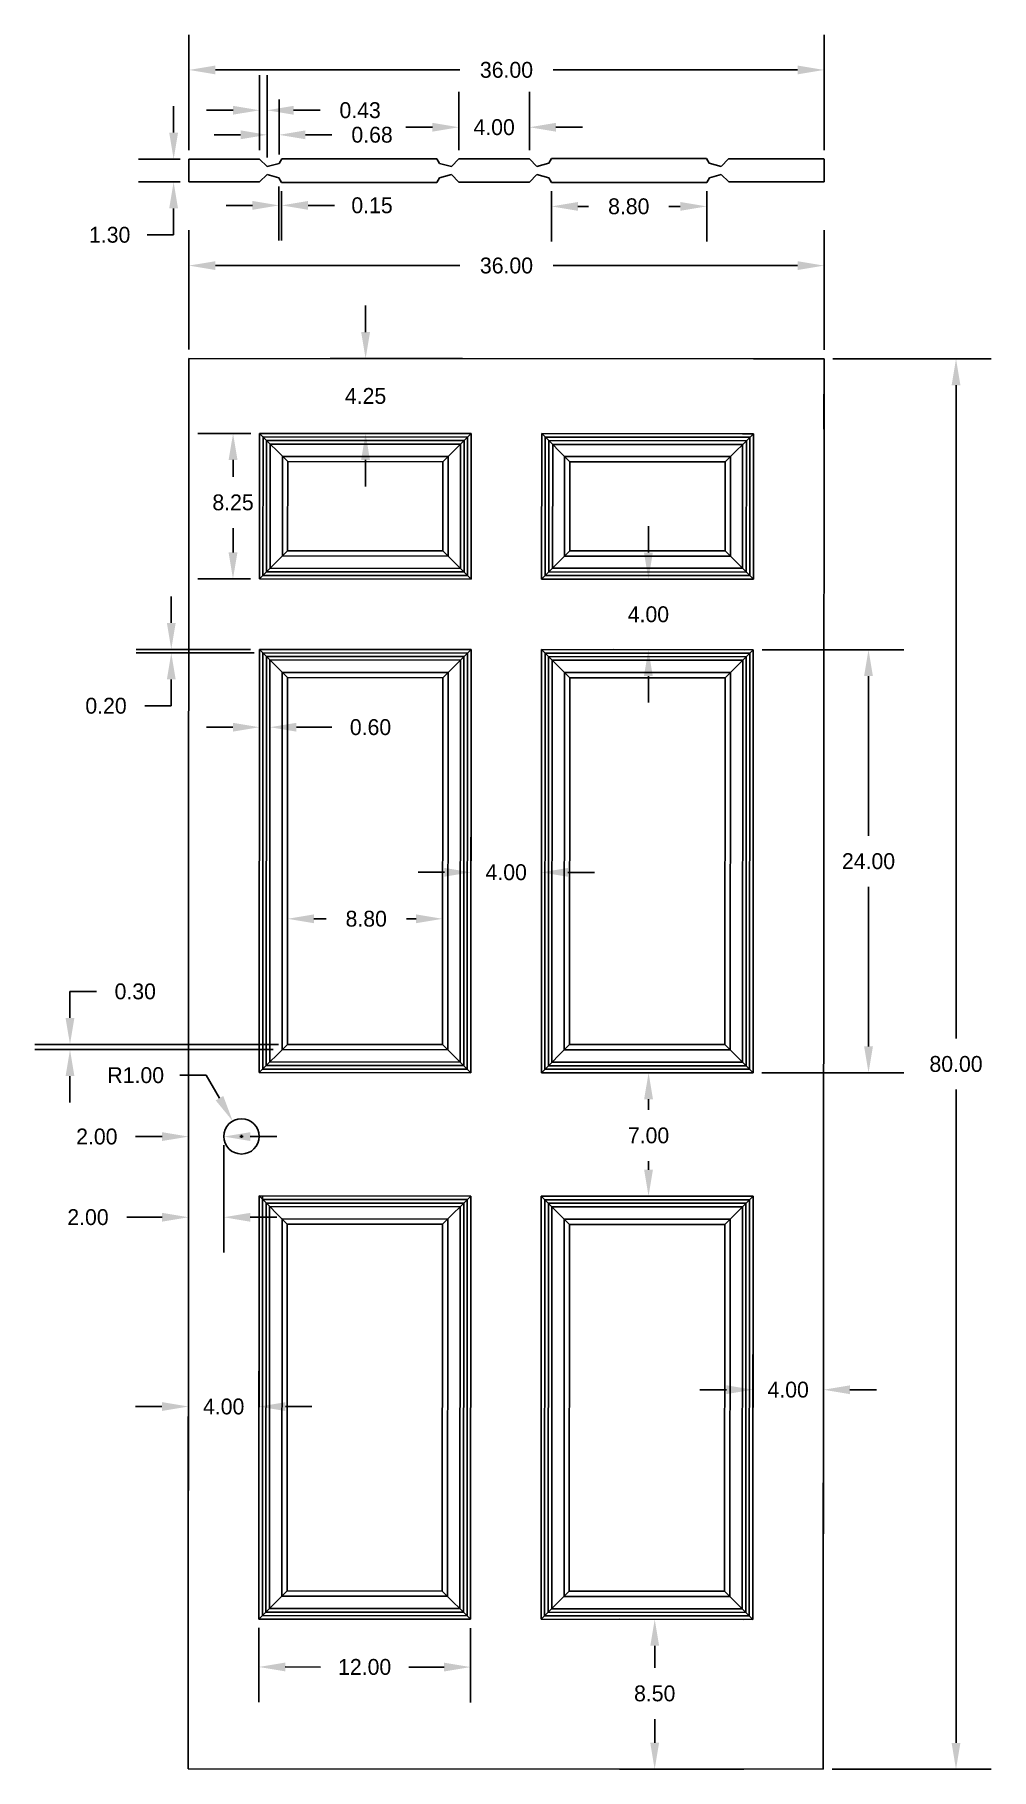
# Model space of a CAD drawing. Header units: inches. Extents: x 17.3 to 71.5, y 7.7 to 106.1.
import ezdxf

# ---------------------------------------------------------------- set-up
doc = ezdxf.new("R2010")
doc.units = ezdxf.units.IN
doc.header["$MEASUREMENT"] = 0
doc.dimstyles.get("Standard").update_dxf_attribs({"dimtxt": 0.9, "dimasz": 1.5, "dimexe": 2, "dimexo": 0.5, "dimgap": 1, "dimtad": 0, "dimtih": 1, "dimtoh": 1, "dimzin": 0, "dimdsep": 46, "dimtxsty": 'Standard', "dimcen": 0.09, "dimadec": 0, "dimazin": 0, "dimtfac": 1, "dimtofl": 0, "dimtmove": 0, "dimatfit": 3, "dimfxl": 1, "dimtolj": 1, "dimtzin": 0, "dimarcsym": 0})

# ---------------------------------------------------------------- blocks, each defined once
blk = doc.blocks.new('*D2')
at = {"color": 0, "lineweight": -2}
for p, q in [((29.527, 83.436), (26.529, 83.438)), ((28.528, 81.937), (28.527, 80.971)), ((28.525, 76.687), (28.526, 78.071)), ((29.523, 75.186), (26.524, 75.188))]:
    blk.add_line(p, q, dxfattribs=at)
at = {"color": 0}
for points in [[(28.278, 81.937), (28.778, 81.937), (28.529, 83.437)], [(28.275, 76.687), (28.775, 76.687), (28.524, 75.187)]]:
    blk.add_solid(points, dxfattribs=at)
at = {"layer": 'Defpoints', "color": 0}
for p in [(30.027, 83.436), (28.524, 75.187), (30.023, 75.186)]:
    blk.add_point(p, dxfattribs=at)
at = {"color": 0, "insert": (28.527, 79.521), "char_height": 0.9, "attachment_point": 5}
blk.add_mtext('\\A1;8.25', dxfattribs=at)
blk = doc.blocks.new('*D3')
at = {"color": 0, "lineweight": -2}
for p, q in [((52.076, 76.674), (52.077, 78.174)), ((57.523, 75.171), (50.075, 75.175)), ((57.52, 71.171), (50.073, 71.175)), ((52.072, 69.674), (52.071, 68.174))]:
    blk.add_line(p, q, dxfattribs=at)
at = {"color": 0}
for points in [[(51.826, 76.674), (52.326, 76.674), (52.075, 75.174)], [(51.822, 69.674), (52.322, 69.674), (52.073, 71.174)]]:
    blk.add_solid(points, dxfattribs=at)
at = {"layer": 'Defpoints', "color": 0}
for p in [(58.023, 75.171), (52.073, 71.174), (58.02, 71.171)]:
    blk.add_point(p, dxfattribs=at)
at = {"color": 0, "insert": (52.074, 73.174), "char_height": 0.9, "attachment_point": 5}
blk.add_mtext('\\A1;4.00', dxfattribs=at)
blk = doc.blocks.new('*D1')
at = {"color": 0, "lineweight": -2}
for p, q in [((26.005, 43.068), (26.002, 36.98)), ((28.005, 43.067), (28.002, 36.979)), ((24.503, 38.981), (22.503, 38.982)), ((29.503, 38.978), (31.003, 38.977))]:
    blk.add_line(p, q, dxfattribs=at)
at = {"color": 0}
for points in [[(24.503, 39.231), (24.503, 38.731), (26.003, 38.98)], [(29.503, 39.228), (29.503, 38.728), (28.003, 38.979)]]:
    blk.add_solid(points, dxfattribs=at)
at = {"layer": 'Defpoints', "color": 0}
for p in [(26.005, 43.568), (28.005, 43.567), (26.003, 38.98)]:
    blk.add_point(p, dxfattribs=at)
at = {"color": 0, "insert": (20.303, 38.982), "char_height": 0.9, "attachment_point": 5}
blk.add_mtext('\\A1;2.00', dxfattribs=at)
blk = doc.blocks.new('*D4')
at = {"color": 0, "lineweight": -2}
for p, q in [((57.507, 47.171), (50.084, 47.175)), ((52.083, 45.674), (52.083, 45.068)), ((52.081, 41.674), (52.081, 42.168)), ((57.504, 40.171), (50.08, 40.175))]:
    blk.add_line(p, q, dxfattribs=at)
at = {"color": 0}
for points in [[(51.833, 45.674), (52.333, 45.674), (52.084, 47.174)], [(51.831, 41.674), (52.331, 41.674), (52.08, 40.174)]]:
    blk.add_solid(points, dxfattribs=at)
at = {"layer": 'Defpoints', "color": 0}
for p in [(58.007, 47.171), (52.08, 40.174), (58.004, 40.171)]:
    blk.add_point(p, dxfattribs=at)
at = {"color": 0, "insert": (52.082, 43.618), "char_height": 0.9, "attachment_point": 5}
blk.add_mtext('\\A1;7.00', dxfattribs=at)
blk = doc.blocks.new('*D5')
at = {"color": 0, "lineweight": -2}
for p, q in [((57.491, 16.171), (50.434, 16.175)), ((52.433, 14.674), (52.432, 13.419)), ((52.43, 9.174), (52.431, 10.519)), ((57.486, 7.671), (50.429, 7.675))]:
    blk.add_line(p, q, dxfattribs=at)
at = {"color": 0}
for points in [[(52.183, 14.674), (52.683, 14.674), (52.434, 16.174)], [(52.18, 9.174), (52.68, 9.174), (52.429, 7.674)]]:
    blk.add_solid(points, dxfattribs=at)
at = {"layer": 'Defpoints', "color": 0}
for p in [(57.991, 16.171), (52.429, 7.674), (57.986, 7.671)]:
    blk.add_point(p, dxfattribs=at)
at = {"color": 0, "insert": (52.432, 11.969), "char_height": 0.9, "attachment_point": 5}
blk.add_mtext('\\A1;8.50', dxfattribs=at)
blk = doc.blocks.new('*D6')
at = {"color": 0, "lineweight": -2}
for p, q in [((57.991, 16.671), (57.999, 31.198)), ((61.991, 16.669), (61.999, 31.196)), ((56.498, 29.199), (54.998, 29.199)), ((63.498, 29.195), (64.998, 29.194))]:
    blk.add_line(p, q, dxfattribs=at)
at = {"color": 0}
for points in [[(56.498, 29.449), (56.497, 28.949), (57.998, 29.198)], [(63.498, 29.445), (63.497, 28.945), (61.998, 29.196)]]:
    blk.add_solid(points, dxfattribs=at)
at = {"layer": 'Defpoints', "color": 0}
for p in [(61.998, 29.196), (57.991, 16.171), (61.991, 16.169)]:
    blk.add_point(p, dxfattribs=at)
at = {"color": 0, "insert": (59.998, 29.197), "char_height": 0.9, "attachment_point": 5}
blk.add_mtext('\\A1;4.00', dxfattribs=at)
blk = doc.blocks.new('*D7')
at = {"color": 0, "lineweight": -2}
for p, q in [((25.991, 16.688), (25.998, 30.244)), ((29.991, 16.686), (29.998, 30.241)), ((24.497, 28.244), (22.997, 28.245)), ((31.497, 28.241), (32.997, 28.24))]:
    blk.add_line(p, q, dxfattribs=at)
at = {"color": 0}
for points in [[(24.497, 28.494), (24.497, 27.994), (25.997, 28.244)], [(31.497, 28.491), (31.497, 27.991), (29.997, 28.241)]]:
    blk.add_solid(points, dxfattribs=at)
at = {"layer": 'Defpoints', "color": 0}
for p in [(25.997, 28.244), (25.991, 16.188), (29.991, 16.186)]:
    blk.add_point(p, dxfattribs=at)
at = {"color": 0, "insert": (27.997, 28.242), "char_height": 0.9, "attachment_point": 5}
blk.add_mtext('\\A1;4.00', dxfattribs=at)
blk = doc.blocks.new('*D8')
at = {"color": 0, "lineweight": -2}
for p, q in [((42.008, 47.679), (42.015, 60.544)), ((46.008, 47.677), (46.015, 60.542)), ((40.513, 58.545), (39.013, 58.546)), ((47.513, 58.541), (49.013, 58.54))]:
    blk.add_line(p, q, dxfattribs=at)
at = {"color": 0}
for points in [[(40.514, 58.795), (40.513, 58.295), (42.013, 58.544)], [(47.514, 58.791), (47.513, 58.291), (46.013, 58.542)]]:
    blk.add_solid(points, dxfattribs=at)
at = {"layer": 'Defpoints', "color": 0}
for p in [(42.013, 58.544), (42.007, 47.179), (46.007, 47.177)]:
    blk.add_point(p, dxfattribs=at)
at = {"color": 0, "insert": (44.013, 58.543), "char_height": 0.9, "attachment_point": 5}
blk.add_mtext('\\A1;4.00', dxfattribs=at)
blk = doc.blocks.new('*D9')
at = {"color": 0, "lineweight": -2}
for p, q in [((36.043, 89.183), (36.044, 90.683)), ((41.529, 87.68), (34.042, 87.684)), ((41.527, 83.43), (34.04, 83.434)), ((36.039, 81.933), (36.038, 80.433))]:
    blk.add_line(p, q, dxfattribs=at)
at = {"color": 0}
for points in [[(35.793, 89.183), (36.293, 89.182), (36.042, 87.683)], [(35.789, 81.933), (36.289, 81.932), (36.04, 83.433)]]:
    blk.add_solid(points, dxfattribs=at)
at = {"layer": 'Defpoints', "color": 0}
for p in [(36.042, 87.683), (42.029, 87.679), (42.027, 83.429)]:
    blk.add_point(p, dxfattribs=at)
at = {"color": 0, "insert": (36.041, 85.558), "char_height": 0.9, "attachment_point": 5}
blk.add_mtext('\\A1;4.25', dxfattribs=at)
blk = doc.blocks.new('*D10')
at = {"color": 0, "lineweight": -2}
for p, q in [((29.99, 15.686), (29.988, 11.473)), ((41.99, 15.679), (41.988, 11.467)), ((31.489, 13.473), (33.489, 13.471)), ((40.489, 13.468), (38.489, 13.469))]:
    blk.add_line(p, q, dxfattribs=at)
at = {"color": 0}
for points in [[(31.489, 13.723), (31.489, 13.223), (29.989, 13.473)], [(40.489, 13.718), (40.489, 13.218), (41.989, 13.467)]]:
    blk.add_solid(points, dxfattribs=at)
at = {"layer": 'Defpoints', "color": 0}
for p in [(29.991, 16.186), (41.991, 16.179), (29.989, 13.473)]:
    blk.add_point(p, dxfattribs=at)
at = {"color": 0, "insert": (35.989, 13.47), "char_height": 0.9, "attachment_point": 5}
blk.add_mtext('\\A1;12.00', dxfattribs=at)
blk = doc.blocks.new('*D11')
at = {"color": 0, "lineweight": -2}
for p, q in [((26.029, 88.188), (26.029, 94.956)), ((62.029, 88.169), (62.029, 94.956)), ((27.529, 92.956), (41.379, 92.956)), ((60.529, 92.956), (46.679, 92.956))]:
    blk.add_line(p, q, dxfattribs=at)
at = {"color": 0}
for points in [[(27.529, 93.206), (27.529, 92.706), (26.029, 92.956)], [(60.529, 93.206), (60.529, 92.706), (62.029, 92.956)]]:
    blk.add_solid(points, dxfattribs=at)
at = {"layer": 'Defpoints', "color": 0}
for p in [(62.029, 92.956), (26.029, 87.688), (62.029, 87.669)]:
    blk.add_point(p, dxfattribs=at)
at = {"color": 0, "insert": (44.029, 92.956), "char_height": 0.9, "attachment_point": 5}
blk.add_mtext('\\A1;36.00', dxfattribs=at)
blk = doc.blocks.new('*D12')
at = {"color": 0, "lineweight": -2}
for p, q in [((62.529, 87.669), (71.513, 87.669)), ((69.513, 86.169), (69.513, 49.119)), ((69.513, 9.169), (69.513, 46.219)), ((62.486, 7.669), (71.513, 7.669))]:
    blk.add_line(p, q, dxfattribs=at)
at = {"color": 0}
for points in [[(69.263, 86.169), (69.763, 86.169), (69.513, 87.669)], [(69.263, 9.169), (69.763, 9.169), (69.513, 7.669)]]:
    blk.add_solid(points, dxfattribs=at)
at = {"layer": 'Defpoints', "color": 0}
for p in [(62.029, 87.669), (61.986, 7.669), (69.513, 7.669)]:
    blk.add_point(p, dxfattribs=at)
at = {"color": 0, "insert": (69.513, 47.669), "char_height": 0.9, "attachment_point": 5}
blk.add_mtext('\\A1;80.00', dxfattribs=at)
blk = doc.blocks.new('*D13')
at = {"color": 0, "lineweight": -2}
for p, q in [((25.511, 47.034), (27.011, 47.034)), ((27.011, 47.034), (27.759, 45.733)), ((28.915, 43.566), (29.095, 43.566)), ((29.005, 43.476), (29.005, 43.656))]:
    blk.add_line(p, q, dxfattribs=at)
at = {"color": 0}
blk.add_solid([(27.975, 45.858), (27.542, 45.609), (28.507, 44.433)], dxfattribs=at)
at = {"layer": 'Defpoints', "color": 0}
for p in [(28.507, 44.433), (29.005, 43.566)]:
    blk.add_point(p, dxfattribs=at)
at = {"color": 0, "insert": (23.011, 47.034), "char_height": 0.9, "attachment_point": 5}
blk.add_mtext('\\A1;R1.00', dxfattribs=at)
blk = doc.blocks.new('*D14')
at = {"color": 0, "lineweight": -2}
for p, q in [((58.52, 71.171), (66.553, 71.171)), ((64.553, 69.671), (64.553, 60.621)), ((64.553, 48.671), (64.553, 57.721)), ((58.507, 47.171), (66.553, 47.171))]:
    blk.add_line(p, q, dxfattribs=at)
at = {"color": 0}
for points in [[(64.303, 69.671), (64.803, 69.671), (64.553, 71.171)], [(64.303, 48.671), (64.803, 48.671), (64.553, 47.171)]]:
    blk.add_solid(points, dxfattribs=at)
at = {"layer": 'Defpoints', "color": 0}
for p in [(58.02, 71.171), (58.007, 47.171), (64.553, 47.171)]:
    blk.add_point(p, dxfattribs=at)
at = {"color": 0, "insert": (64.553, 59.171), "char_height": 0.9, "attachment_point": 5}
blk.add_mtext('\\A1;24.00', dxfattribs=at)
blk = doc.blocks.new('*D15')
at = {"color": 0, "lineweight": -2}
for p, q in [((24.505, 43.554), (23.005, 43.554)), ((29.505, 43.554), (31.005, 43.554)), ((26.005, 43.066), (26.005, 41.554)), ((28.005, 43.066), (28.005, 41.554))]:
    blk.add_line(p, q, dxfattribs=at)
at = {"color": 0}
for points in [[(24.505, 43.804), (24.505, 43.304), (26.005, 43.554)], [(29.505, 43.804), (29.505, 43.304), (28.005, 43.554)]]:
    blk.add_solid(points, dxfattribs=at)
at = {"layer": 'Defpoints', "color": 0}
for p in [(26.005, 43.566), (26.005, 43.554), (28.005, 43.566)]:
    blk.add_point(p, dxfattribs=at)
at = {"color": 0, "insert": (20.805, 43.554), "char_height": 0.9, "attachment_point": 5}
blk.add_mtext('\\A1;2.00', dxfattribs=at)
blk = doc.blocks.new('*D16')
at = {"color": 0, "lineweight": -2}
for p, q in [((25.026, 72.686), (25.026, 74.186)), ((29.52, 71.186), (23.026, 71.186)), ((29.72, 70.986), (23.026, 70.986)), ((25.026, 69.486), (25.026, 67.986)), ((25.026, 67.986), (23.526, 67.986))]:
    blk.add_line(p, q, dxfattribs=at)
at = {"color": 0}
for points in [[(24.776, 72.686), (25.276, 72.686), (25.026, 71.186)], [(24.776, 69.486), (25.276, 69.486), (25.026, 70.986)]]:
    blk.add_solid(points, dxfattribs=at)
at = {"layer": 'Defpoints', "color": 0}
for p in [(25.026, 70.986), (30.02, 71.186), (30.22, 70.986)]:
    blk.add_point(p, dxfattribs=at)
at = {"color": 0, "insert": (21.326, 67.986), "char_height": 0.9, "attachment_point": 5}
blk.add_mtext('\\A1;0.20', dxfattribs=at)
blk = doc.blocks.new('*D17')
at = {"color": 0, "lineweight": -2}
for p, q in [((19.283, 50.285), (19.283, 51.785)), ((19.283, 51.785), (20.783, 51.785)), ((31.108, 48.785), (17.283, 48.785)), ((30.808, 48.485), (17.283, 48.485)), ((19.283, 46.985), (19.283, 45.485))]:
    blk.add_line(p, q, dxfattribs=at)
at = {"color": 0}
for points in [[(19.033, 50.285), (19.533, 50.285), (19.283, 48.785)], [(19.033, 46.985), (19.533, 46.985), (19.283, 48.485)]]:
    blk.add_solid(points, dxfattribs=at)
at = {"layer": 'Defpoints', "color": 0}
for p in [(19.283, 48.785), (31.308, 48.485), (31.608, 48.785)]:
    blk.add_point(p, dxfattribs=at)
at = {"color": 0, "insert": (22.983, 51.785), "char_height": 0.9, "attachment_point": 5}
blk.add_mtext('\\A1;0.30', dxfattribs=at)
blk = doc.blocks.new('*D19')
at = {"color": 0, "lineweight": -2}
for p, q in [((25.159, 100.498), (25.159, 101.998)), ((25.529, 98.998), (23.159, 98.998)), ((25.529, 97.698), (23.159, 97.698)), ((25.159, 96.198), (25.159, 94.698)), ((25.159, 94.698), (23.659, 94.698))]:
    blk.add_line(p, q, dxfattribs=at)
at = {"color": 0}
for points in [[(24.909, 100.498), (25.409, 100.498), (25.159, 98.998)], [(24.909, 96.198), (25.409, 96.198), (25.159, 97.698)]]:
    blk.add_solid(points, dxfattribs=at)
at = {"layer": 'Defpoints', "color": 0}
for p in [(26.029, 98.998), (25.159, 97.698), (26.029, 97.698)]:
    blk.add_point(p, dxfattribs=at)
at = {"color": 0, "insert": (21.534, 94.698), "char_height": 0.9, "attachment_point": 5}
blk.add_mtext('\\A1;1.30', dxfattribs=at)
blk = doc.blocks.new('*D20')
at = {"color": 0, "lineweight": -2}
for p, q in [((26.029, 99.498), (26.029, 106.052)), ((62.029, 99.498), (62.029, 106.052)), ((27.529, 104.052), (41.379, 104.052)), ((60.529, 104.052), (46.679, 104.052))]:
    blk.add_line(p, q, dxfattribs=at)
at = {"color": 0}
for points in [[(27.529, 104.302), (27.529, 103.802), (26.029, 104.052)], [(60.529, 104.302), (60.529, 103.802), (62.029, 104.052)]]:
    blk.add_solid(points, dxfattribs=at)
at = {"layer": 'Defpoints', "color": 0}
for p in [(62.029, 104.052), (26.029, 98.998), (62.029, 98.998)]:
    blk.add_point(p, dxfattribs=at)
at = {"color": 0, "insert": (44.029, 104.052), "char_height": 0.9, "attachment_point": 5}
blk.add_mtext('\\A1;36.00', dxfattribs=at)
blk = doc.blocks.new('*D24')
at = {"color": 0, "lineweight": -2}
for p, q in [((30.02, 70.686), (30.02, 64.773)), ((30.62, 70.086), (30.62, 64.773)), ((28.52, 66.773), (27.02, 66.773)), ((32.12, 66.773), (34.12, 66.773))]:
    blk.add_line(p, q, dxfattribs=at)
at = {"color": 0}
for points in [[(28.52, 67.023), (28.52, 66.523), (30.02, 66.773)], [(32.12, 67.023), (32.12, 66.523), (30.62, 66.773)]]:
    blk.add_solid(points, dxfattribs=at)
at = {"layer": 'Defpoints', "color": 0}
for p in [(30.02, 71.186), (30.62, 70.586), (30.62, 66.773)]:
    blk.add_point(p, dxfattribs=at)
at = {"color": 0, "insert": (36.32, 66.773), "char_height": 0.9, "attachment_point": 5}
blk.add_mtext('\\A1;0.60', dxfattribs=at)
blk = doc.blocks.new('*D25')
at = {"color": 0, "lineweight": -2}
for p, q in [((30.029, 99.498), (30.029, 103.765)), ((30.457, 99.077), (30.457, 103.765)), ((28.529, 101.765), (27.029, 101.765)), ((31.957, 101.765), (33.457, 101.765))]:
    blk.add_line(p, q, dxfattribs=at)
at = {"color": 0}
for points in [[(28.529, 102.015), (28.529, 101.515), (30.029, 101.765)], [(31.957, 102.015), (31.957, 101.515), (30.457, 101.765)]]:
    blk.add_solid(points, dxfattribs=at)
at = {"layer": 'Defpoints', "color": 0}
for p in [(30.457, 101.765), (30.029, 98.998), (30.457, 98.577)]:
    blk.add_point(p, dxfattribs=at)
at = {"color": 0, "insert": (35.732, 101.765), "char_height": 0.9, "attachment_point": 5}
blk.add_mtext('\\A1;0.43', dxfattribs=at)
blk = doc.blocks.new('*D26')
at = {"color": 0, "lineweight": -2}
for p, q in [((30.457, 99.077), (30.457, 102.373)), ((31.134, 99.255), (31.134, 102.373)), ((28.957, 100.373), (27.457, 100.373)), ((32.634, 100.373), (34.134, 100.373))]:
    blk.add_line(p, q, dxfattribs=at)
at = {"color": 0}
for points in [[(28.957, 100.623), (28.957, 100.123), (30.457, 100.373)], [(32.634, 100.623), (32.634, 100.123), (31.134, 100.373)]]:
    blk.add_solid(points, dxfattribs=at)
at = {"layer": 'Defpoints', "color": 0}
for p in [(31.134, 100.373), (30.457, 98.577), (31.134, 98.755)]:
    blk.add_point(p, dxfattribs=at)
at = {"color": 0, "insert": (36.409, 100.373), "char_height": 0.9, "attachment_point": 5}
blk.add_mtext('\\A1;0.68', dxfattribs=at)
blk = doc.blocks.new('*D27')
at = {"color": 0, "lineweight": -2}
for p, q in [((31.13, 97.436), (31.13, 94.371)), ((31.282, 97.177), (31.282, 94.371)), ((29.63, 96.371), (28.13, 96.371)), ((32.782, 96.371), (34.282, 96.371))]:
    blk.add_line(p, q, dxfattribs=at)
at = {"color": 0}
for points in [[(29.63, 96.621), (29.63, 96.121), (31.13, 96.371)], [(32.782, 96.621), (32.782, 96.121), (31.282, 96.371)]]:
    blk.add_solid(points, dxfattribs=at)
at = {"layer": 'Defpoints', "color": 0}
for p in [(31.13, 97.936), (31.282, 97.677), (31.282, 96.371)]:
    blk.add_point(p, dxfattribs=at)
at = {"color": 0, "insert": (36.407, 96.371), "char_height": 0.9, "attachment_point": 5}
blk.add_mtext('\\A1;0.15', dxfattribs=at)
blk = doc.blocks.new('*D28')
at = {"color": 0, "lineweight": -2}
for p, q in [((41.329, 99.503), (41.329, 102.802)), ((45.329, 99.503), (45.329, 102.802)), ((39.829, 100.802), (38.329, 100.802)), ((46.829, 100.802), (48.329, 100.802))]:
    blk.add_line(p, q, dxfattribs=at)
at = {"color": 0}
for points in [[(39.829, 101.052), (39.829, 100.552), (41.329, 100.802)], [(46.829, 101.052), (46.829, 100.552), (45.329, 100.802)]]:
    blk.add_solid(points, dxfattribs=at)
at = {"layer": 'Defpoints', "color": 0}
for p in [(45.329, 100.802), (41.329, 99.003), (45.329, 99.003)]:
    blk.add_point(p, dxfattribs=at)
at = {"color": 0, "insert": (43.329, 100.802), "char_height": 0.9, "attachment_point": 5}
blk.add_mtext('\\A1;4.00', dxfattribs=at)
blk = doc.blocks.new('*D30')
at = {"color": 0, "lineweight": -2}
for p, q in [((31.608, 49.285), (31.608, 57.907)), ((40.408, 49.285), (40.408, 57.907)), ((33.108, 55.907), (33.803, 55.907)), ((38.908, 55.907), (38.353, 55.907))]:
    blk.add_line(p, q, dxfattribs=at)
at = {"color": 0}
for points in [[(33.108, 56.157), (33.108, 55.657), (31.608, 55.907)], [(38.908, 56.157), (38.908, 55.657), (40.408, 55.907)]]:
    blk.add_solid(points, dxfattribs=at)
at = {"layer": 'Defpoints', "color": 0}
for p in [(40.408, 55.907), (31.608, 48.785), (40.408, 48.785)]:
    blk.add_point(p, dxfattribs=at)
at = {"color": 0, "insert": (36.078, 55.907), "char_height": 0.9, "attachment_point": 5}
blk.add_mtext('\\A1;8.80', dxfattribs=at)
blk = doc.blocks.new('*D31')
at = {"color": 0, "lineweight": -2}
for p, q in [((46.581, 97.177), (46.581, 94.313)), ((55.381, 97.177), (55.381, 94.313)), ((48.081, 96.313), (48.686, 96.313)), ((53.881, 96.313), (53.236, 96.313))]:
    blk.add_line(p, q, dxfattribs=at)
at = {"color": 0}
for points in [[(48.081, 96.563), (48.081, 96.063), (46.581, 96.313)], [(53.881, 96.563), (53.881, 96.063), (55.381, 96.313)]]:
    blk.add_solid(points, dxfattribs=at)
at = {"layer": 'Defpoints', "color": 0}
for p in [(46.581, 97.677), (55.381, 97.677), (55.381, 96.313)]:
    blk.add_point(p, dxfattribs=at)
at = {"color": 0, "insert": (50.961, 96.313), "char_height": 0.9, "attachment_point": 5}
blk.add_mtext('\\A1;8.80', dxfattribs=at)

msp = doc.modelspace()

# ---------------------------------------------------------------- linework, layer by layer
for p, q in [((26.029, 97.698), (26.029, 98.998)), ((26.029, 98.998), (30.029, 98.998)), ((30.029, 98.998), (30.457, 98.577)), ((30.457, 98.577), (31.134, 98.755)), ((31.134, 98.755), (31.286, 99.014)), ((31.286, 99.014), (40.086, 99.014)), ((40.086, 99.014), (40.234, 98.753)), ((40.234, 98.753), (40.911, 98.576)), ((40.907, 98.577), (41.329, 99.003)), ((41.329, 99.003), (45.329, 99.003)), ((45.329, 99.003), (45.75, 98.575)), ((45.75, 98.575), (46.425, 98.762)), ((46.425, 98.762), (46.574, 99.023)), ((46.574, 99.023), (55.374, 99.023)), ((55.374, 99.023), (55.523, 98.763)), ((55.523, 98.763), (56.198, 98.577)), ((56.198, 98.577), (56.62, 99.003)), ((56.62, 99.003), (62.029, 99.003)), ((62.029, 98.998), (62.029, 97.698)), ((26.029, 97.698), (30.029, 97.698)), ((30.029, 97.698), (30.455, 98.12)), ((30.455, 98.12), (31.13, 97.936)), ((31.13, 97.936), (31.282, 97.677)), ((31.282, 97.677), (40.082, 97.677)), ((40.082, 97.677), (40.234, 97.935)), ((40.234, 97.935), (40.909, 98.12)), ((40.909, 98.12), (41.331, 97.693)), ((41.331, 97.693), (45.331, 97.693)), ((45.331, 97.693), (45.754, 98.119)), ((45.754, 98.119), (46.43, 97.937)), ((46.43, 97.937), (46.581, 97.677)), ((46.581, 97.677), (55.381, 97.677)), ((55.381, 97.677), (55.53, 97.937)), ((55.53, 97.937), (56.205, 98.124)), ((56.205, 98.124), (56.631, 97.702)), ((56.631, 97.702), (62.029, 97.702)), ((25.986, 7.688), (26.029, 87.688)), ((26.029, 87.688), (62.029, 87.669)), ((62.029, 87.669), (58.029, 87.671)), ((62.029, 87.669), (61.986, 7.669)), ((62.029, 87.669), (62.027, 83.669)), ((30.027, 83.436), (30.023, 75.186)), ((42.027, 83.429), (30.027, 83.436)), ((31.626, 81.835), (30.027, 83.436)), ((30.227, 83.236), (30.223, 75.386)), ((41.827, 83.229), (30.227, 83.236)), ((30.427, 83.036), (30.423, 75.586)), ((41.627, 83.03), (30.427, 83.036)), ((30.627, 82.836), (30.623, 75.786)), ((41.427, 82.83), (30.627, 82.836)), ((42.027, 83.429), (40.426, 81.83)), ((41.423, 75.78), (41.427, 82.83)), ((41.623, 75.58), (41.627, 83.03)), ((41.823, 75.379), (41.827, 83.229)), ((42.023, 75.179), (42.027, 83.429)), ((46.023, 75.177), (46.027, 83.427)), ((46.027, 83.427), (58.027, 83.421)), ((47.626, 81.826), (46.027, 83.427)), ((46.223, 75.377), (46.227, 83.227)), ((46.227, 83.227), (57.827, 83.221)), ((46.423, 75.577), (46.427, 83.027)), ((46.427, 83.027), (57.627, 83.021)), ((46.643, 75.797), (46.647, 82.807)), ((46.647, 82.807), (57.407, 82.801)), ((58.027, 83.421), (56.426, 81.822)), ((57.407, 82.801), (57.403, 75.791)), ((58.027, 83.421), (57.407, 83.421)), ((57.627, 83.021), (57.623, 75.571)), ((57.827, 83.221), (57.823, 75.371)), ((58.027, 83.421), (58.023, 75.171)), ((58.027, 83.421), (58.027, 82.801)), ((31.323, 76.485), (31.326, 82.135)), ((31.326, 82.135), (40.726, 82.13)), ((31.626, 81.835), (31.623, 76.785)), ((40.426, 81.83), (31.626, 81.835)), ((40.423, 76.78), (40.426, 81.83)), ((40.726, 81.83), (40.723, 76.48)), ((40.726, 82.13), (40.726, 81.83)), ((47.323, 76.477), (47.326, 82.127)), ((47.326, 82.127), (56.726, 82.121)), ((47.623, 76.776), (47.626, 81.826)), ((47.626, 81.826), (56.426, 81.822)), ((56.426, 81.822), (56.423, 76.772)), ((56.726, 81.821), (56.723, 76.471)), ((56.726, 82.121), (56.726, 81.821)), ((31.623, 76.785), (30.023, 75.186)), ((31.623, 76.785), (40.423, 76.78)), ((40.423, 76.78), (42.023, 75.179)), ((47.623, 76.776), (46.023, 75.177)), ((56.423, 76.772), (47.623, 76.776)), ((58.023, 75.171), (56.423, 76.772)), ((30.623, 75.786), (41.423, 75.78)), ((40.723, 76.48), (31.323, 76.485)), ((57.403, 75.791), (46.643, 75.797)), ((56.723, 76.471), (47.323, 76.477)), ((30.023, 75.186), (42.023, 75.179)), ((30.223, 75.386), (41.823, 75.379)), ((30.423, 75.586), (41.623, 75.58)), ((58.023, 75.171), (46.023, 75.177)), ((57.823, 75.371), (46.223, 75.377)), ((57.623, 75.571), (46.423, 75.577)), ((30.007, 47.186), (30.02, 71.186)), ((30.02, 71.186), (42.02, 71.179)), ((31.619, 69.585), (30.02, 71.186)), ((30.207, 47.386), (30.22, 70.986)), ((30.22, 70.986), (41.82, 70.979)), ((42.02, 71.179), (40.419, 69.58)), ((41.82, 70.979), (41.807, 47.379)), ((42.02, 71.179), (42.007, 47.179)), ((46.007, 47.177), (46.02, 71.177)), ((46.02, 71.177), (58.02, 71.171)), ((47.619, 69.576), (46.02, 71.177)), ((46.207, 47.377), (46.22, 70.977)), ((46.22, 70.977), (57.82, 70.971)), ((58.02, 71.171), (56.419, 69.572)), ((57.82, 70.971), (57.807, 47.371)), ((57.82, 70.971), (57.807, 47.371)), ((58.02, 71.171), (58.007, 47.171)), ((30.408, 47.586), (30.42, 70.786)), ((30.42, 70.786), (41.62, 70.78)), ((30.608, 47.786), (30.62, 70.586)), ((30.62, 70.586), (41.42, 70.58)), ((31.308, 48.485), (31.32, 69.885)), ((31.32, 69.885), (40.72, 69.88)), ((40.72, 69.88), (40.719, 69.58)), ((41.42, 70.58), (41.408, 47.78)), ((41.62, 70.78), (41.608, 47.58)), ((46.408, 47.577), (46.42, 70.777)), ((46.42, 70.777), (57.62, 70.771)), ((46.608, 47.777), (46.62, 70.577)), ((46.62, 70.577), (57.42, 70.571)), ((47.308, 48.477), (47.32, 69.877)), ((47.32, 69.877), (56.72, 69.871)), ((56.72, 69.871), (56.719, 69.571)), ((57.42, 70.571), (57.408, 47.771)), ((57.62, 70.771), (57.608, 47.571)), ((31.608, 48.785), (31.619, 69.585)), ((31.619, 69.585), (40.419, 69.58)), ((40.419, 69.58), (40.408, 48.78)), ((40.719, 69.58), (40.708, 48.48)), ((47.608, 48.776), (47.619, 69.576)), ((47.619, 69.576), (56.419, 69.572)), ((56.419, 69.572), (56.408, 48.772)), ((56.719, 69.571), (56.708, 48.471)), ((31.608, 48.785), (30.007, 47.186)), ((40.708, 48.48), (31.308, 48.485)), ((40.408, 48.78), (31.608, 48.785)), ((42.007, 47.179), (40.408, 48.78)), ((47.608, 48.776), (46.007, 47.177)), ((56.708, 48.471), (47.308, 48.477)), ((56.408, 48.772), (47.608, 48.776)), ((58.007, 47.171), (56.408, 48.772)), ((41.807, 47.379), (30.207, 47.386)), ((41.608, 47.58), (30.408, 47.586)), ((41.408, 47.78), (30.608, 47.786)), ((57.807, 47.371), (46.207, 47.377)), ((57.608, 47.571), (46.408, 47.577)), ((57.408, 47.771), (46.608, 47.777)), ((42.007, 47.179), (30.007, 47.186)), ((58.007, 47.171), (46.007, 47.177)), ((29.991, 16.186), (30.004, 40.186)), ((30.004, 40.186), (42.004, 40.179)), ((31.603, 38.585), (30.004, 40.186)), ((30.191, 16.386), (30.204, 40.186)), ((30.191, 16.386), (30.204, 40.186)), ((30.191, 16.386), (30.203, 39.986)), ((30.203, 39.986), (41.803, 39.979)), ((30.391, 16.586), (30.403, 39.786)), ((30.403, 39.786), (41.603, 39.78)), ((30.591, 16.786), (30.603, 39.586)), ((30.603, 39.586), (41.403, 39.58)), ((40.403, 38.58), (42.004, 40.179)), ((41.403, 39.58), (41.391, 16.78)), ((41.603, 39.78), (41.591, 16.58)), ((41.803, 39.979), (41.791, 16.38)), ((42.004, 40.179), (41.991, 16.179)), ((42.004, 40.179), (41.991, 16.179)), ((45.991, 16.177), (46.004, 40.177)), ((46.004, 40.177), (58.004, 40.171)), ((47.603, 38.576), (46.004, 40.177)), ((46.191, 16.377), (46.203, 39.977)), ((46.191, 16.377), (46.203, 39.977)), ((46.203, 39.977), (57.803, 39.971)), ((46.391, 16.577), (46.403, 39.777)), ((46.403, 39.777), (57.603, 39.771)), ((46.591, 16.777), (46.603, 39.577)), ((46.603, 39.577), (57.403, 39.571)), ((58.004, 40.171), (56.403, 38.572)), ((57.403, 39.571), (57.391, 16.771)), ((57.603, 39.771), (57.591, 16.571)), ((57.803, 39.971), (57.791, 16.371)), ((58.004, 40.171), (57.991, 16.171)), ((31.291, 17.485), (31.303, 38.885)), ((31.303, 38.885), (40.703, 38.88)), ((31.591, 17.785), (31.603, 38.585)), ((31.603, 38.585), (40.403, 38.58)), ((40.403, 38.58), (40.391, 17.78)), ((40.703, 38.58), (40.691, 17.48)), ((40.703, 38.88), (40.703, 38.58)), ((47.291, 17.477), (47.303, 38.877)), ((47.303, 38.877), (56.703, 38.871)), ((47.591, 17.776), (47.603, 38.576)), ((47.603, 38.576), (56.403, 38.572)), ((56.403, 38.572), (56.391, 17.772)), ((56.703, 38.571), (56.691, 17.471)), ((56.703, 38.871), (56.703, 38.571)), ((29.991, 16.186), (31.591, 17.785)), ((40.391, 17.78), (31.591, 17.785)), ((41.991, 16.179), (40.391, 17.78)), ((47.591, 17.776), (45.991, 16.177)), ((56.391, 17.772), (47.591, 17.776)), ((57.991, 16.171), (56.391, 17.772)), ((41.391, 16.78), (30.591, 16.786)), ((40.691, 17.48), (31.291, 17.485)), ((57.391, 16.771), (46.591, 16.777)), ((56.691, 17.471), (47.291, 17.477)), ((41.991, 16.179), (29.991, 16.186)), ((41.791, 16.38), (30.191, 16.386)), ((41.591, 16.58), (30.391, 16.586)), ((57.991, 16.171), (45.991, 16.177)), ((57.791, 16.371), (46.191, 16.377)), ((57.591, 16.571), (46.391, 16.577)), ((61.986, 7.669), (25.986, 7.688))]:
    msp.add_line(p, q)
msp.add_circle((29.005, 43.566), 1)

# ---------------------------------------------------------------- dimensions: what is measured, and where the dimension line sits
for base, p1, p2, picture, middle in [((62.029, 104.052), (26.029, 98.998), (62.029, 98.998), '*D20', (44.029, 104.052)), ((30.457, 101.765), (30.029, 98.998), (30.457, 98.577), '*D25', (35.732, 101.765)), ((31.134, 100.373), (30.457, 98.577), (31.134, 98.755), '*D26', (36.409, 100.373)), ((31.282, 96.371), (31.13, 97.936), (31.282, 97.677), '*D27', (36.407, 96.371)), ((62.029, 92.956), (26.029, 87.688), (62.029, 87.669), '*D11', (44.029, 92.956)), ((26.005, 43.554), (28.005, 43.566), (26.005, 43.566), '*D15', (20.805, 43.554))]:
    dim = msp.add_linear_dim(base=base, p1=p1, p2=p2, dimstyle='Standard')
    dim.commit()
    dim.dimension.update_dxf_attribs({"geometry": picture, "text_midpoint": middle})
for base, p1, p2, picture, middle in [((45.329, 100.802), (41.329, 99.003), (45.329, 99.003), '*D28', (43.329, 100.802)), ((55.381, 96.313), (46.581, 97.677), (55.381, 97.677), '*D31', (50.961, 96.313)), ((30.62, 66.773), (30.02, 71.186), (30.62, 70.586), '*D24', (36.32, 66.773)), ((40.408, 55.907), (31.608, 48.785), (40.408, 48.785), '*D30', (36.078, 55.907))]:
    dim = msp.add_linear_dim(base=base, p1=p1, p2=p2, dimstyle='Standard')
    dim.commit()
    dim.dimension.update_dxf_attribs({"geometry": picture, "text_midpoint": middle, "dimtype": 160})
for base, p1, p2, angle, picture, middle in [((25.159, 97.698), (26.029, 98.998), (26.029, 97.698), 90, '*D19', (21.534, 94.698)), ((64.553, 47.171), (58.02, 71.171), (58.007, 47.171), 90, '*D14', (64.553, 59.171)), ((19.283, 48.785), (31.308, 48.485), (31.608, 48.785), 90, '*D17', (22.983, 51.785)), ((29.989, 13.473), (41.991, 16.179), (29.991, 16.186), 359.96893, '*D10', (35.989, 13.47))]:
    dim = msp.add_linear_dim(base=base, p1=p1, p2=p2, angle=angle, dimstyle='Standard')
    dim.commit()
    dim.dimension.update_dxf_attribs({"geometry": picture, "text_midpoint": middle})
for base, p1, p2, angle, picture, middle in [((36.042, 87.683), (42.027, 83.429), (42.029, 87.679), 269.96893, '*D9', (36.041, 85.558)), ((69.513, 7.669), (62.029, 87.669), (61.986, 7.669), 90, '*D12', (69.513, 47.669)), ((28.524, 75.187), (30.027, 83.436), (30.023, 75.186), 269.96893, '*D2', (28.527, 79.521)), ((52.073, 71.174), (58.023, 75.171), (58.02, 71.171), 269.96893, '*D3', (52.074, 73.174)), ((25.026, 70.986), (30.02, 71.186), (30.22, 70.986), 90, '*D16', (21.326, 67.986)), ((42.013, 58.544), (46.007, 47.177), (42.007, 47.179), 359.96893, '*D8', (44.013, 58.543)), ((52.08, 40.174), (58.007, 47.171), (58.004, 40.171), 269.96893, '*D4', (52.082, 43.618)), ((26.003, 38.98), (28.005, 43.567), (26.005, 43.568), 359.96893, '*D1', (20.303, 38.982)), ((61.998, 29.196), (57.991, 16.171), (61.991, 16.169), 359.96893, '*D6', (59.998, 29.197)), ((25.997, 28.244), (29.991, 16.186), (25.991, 16.188), 359.96893, '*D7', (27.997, 28.242)), ((52.429, 7.674), (57.991, 16.171), (57.986, 7.671), 269.96893, '*D5', (52.432, 11.969))]:
    dim = msp.add_linear_dim(base=base, p1=p1, p2=p2, angle=angle, dimstyle='Standard')
    dim.commit()
    dim.dimension.update_dxf_attribs({"geometry": picture, "text_midpoint": middle, "dimtype": 160})
dim = msp.add_radius_dim(center=(29.005, 43.566), mpoint=(28.507, 44.433), dimstyle='Standard')
dim.commit()
dim.dimension.update_dxf_attribs({"geometry": '*D13', "text_midpoint": (23.011, 47.034)})

doc.saveas('drawing.dxf')
